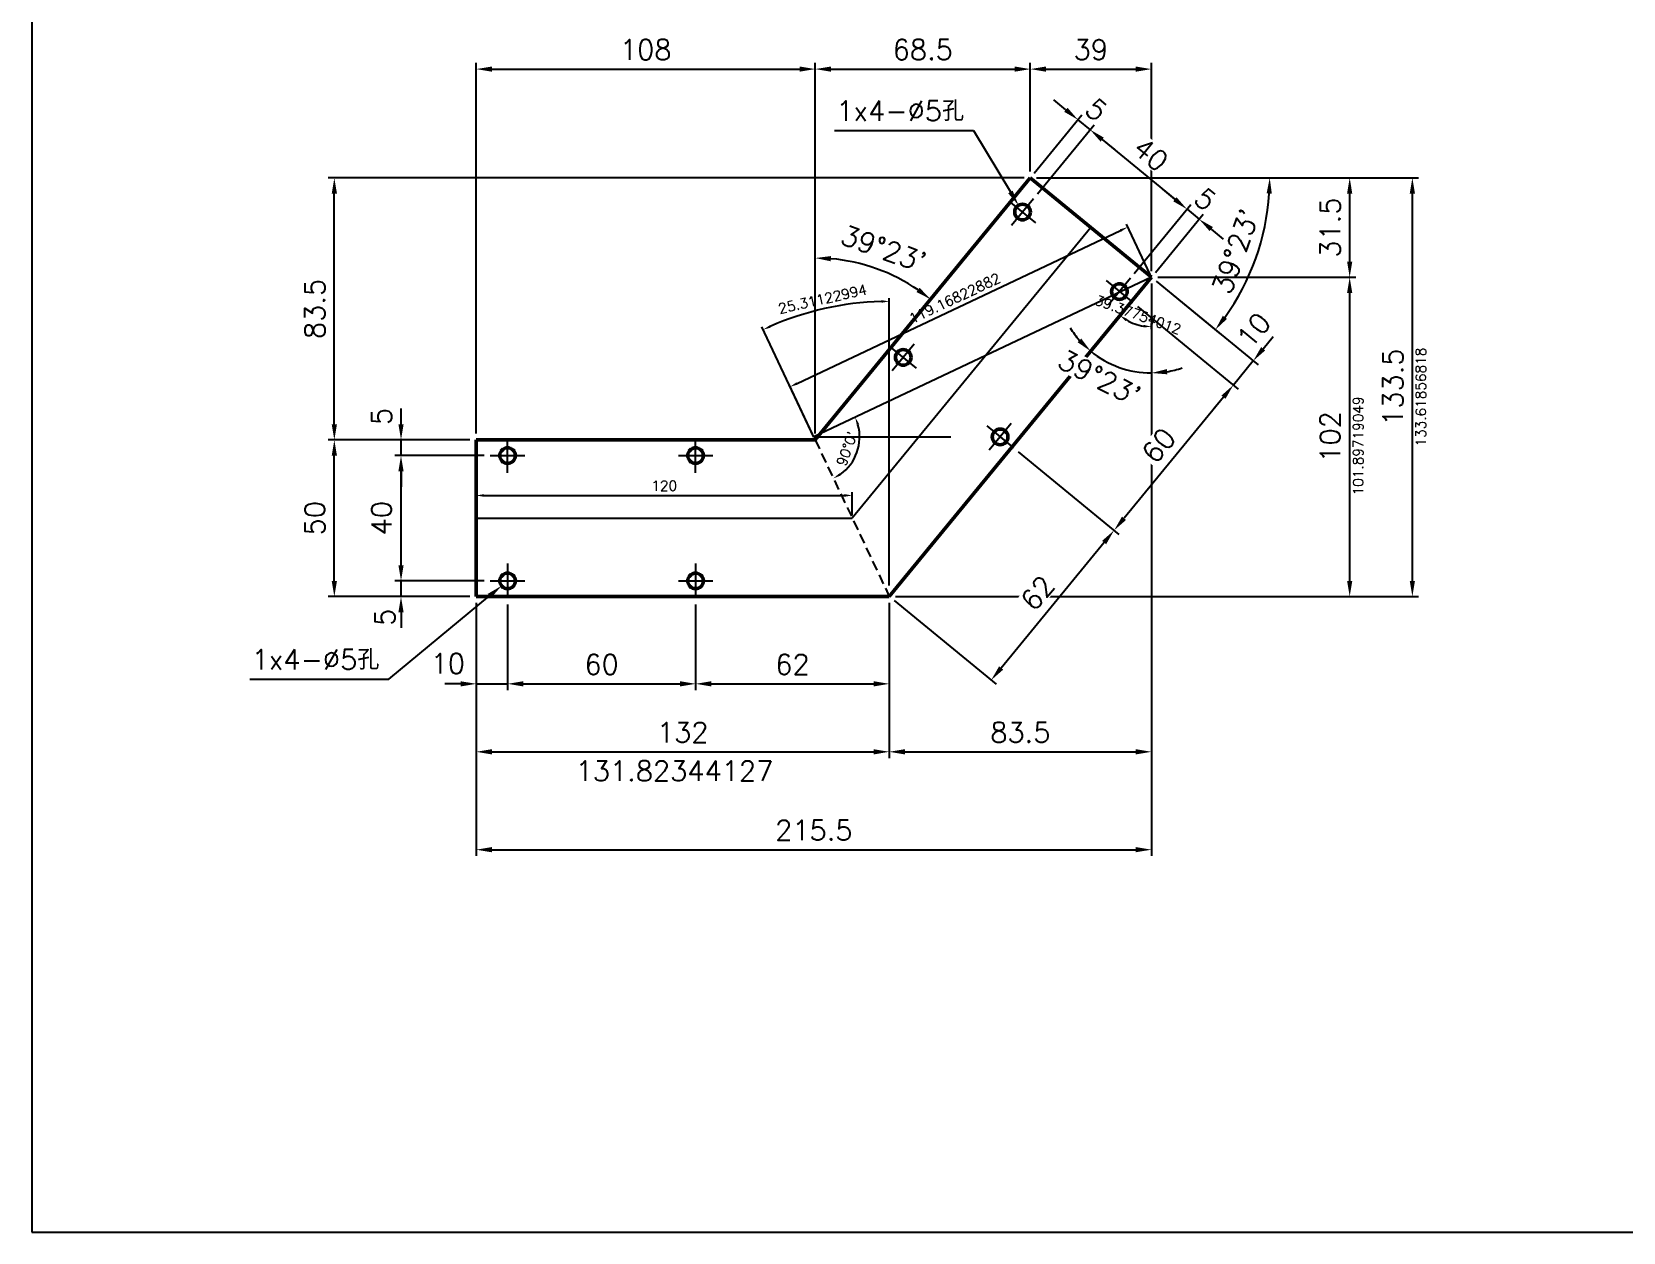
# Model space of a CAD drawing. Header units: millimetres. Extents: x 0 to 1218, y 0 to 594.
# Drawn here: x 0 to 508, y 0 to 383 of the extents above; entities that cross this region are included whole.
import ezdxf

# ---------------------------------------------------------------- set-up
doc = ezdxf.new("R2010")
doc.units = ezdxf.units.MM
doc.header["$LTSCALE"] = 0.5
doc.linetypes.add('CENTER', pattern=[50.8, 31.75, -6.35, 6.35, -6.35])
doc.linetypes.add('HIDDEN', pattern=[9.525, 6.35, -3.175])
for name, color, linetype, lineweight in [('1', 3, 'Continuous', 50), ('CENTER', 1, 'CENTER', 25), ('HIDDEN', 5, 'HIDDEN', 25), ('SCALE', 4, 'Continuous', 25)]:
    doc.layers.add(name, color=color, linetype=linetype, lineweight=lineweight)
doc.styles.add('KOURAN', font='romans.shx', dxfattribs={"bigfont": 'bigfont.shx'})
doc.dimstyles.new('NLM_VN', dxfattribs={"dimtxt": 3.2, "dimasz": 2.5, "dimexe": 1, "dimexo": 1, "dimgap": 1.5, "dimtad": 3, "dimdec": 1, "dimrnd": 0.1, "dimdsep": 46, "dimtxsty": 'KOURAN', "dimcen": 0, "dimclrd": 256, "dimclre": 256, "dimclrt": 6, "dimaunit": 1, "dimadec": 1, "dimazin": 2, "dimtp": 0.1, "dimtm": 0.1, "dimtfac": 0.71, "dimtdec": 1, "dimtix": 1, "dimtmove": 0, "dimatfit": 3, "dimfxl": 1, "dimlwd": -1, "dimlwe": -1, "dimarcsym": 1})
doc.dimstyles.new('NLM_VN$0', dxfattribs={"dimtxt": 3.2, "dimasz": 2.5, "dimexe": 1, "dimexo": 1, "dimgap": 1.5, "dimtad": 3, "dimdec": 1, "dimrnd": 0.1, "dimdsep": 46, "dimtxsty": 'KOURAN', "dimcen": 0, "dimclrd": 256, "dimclre": 256, "dimclrt": 6, "dimaunit": 1, "dimadec": 1, "dimazin": 2, "dimtp": 0.1, "dimtm": 0.1, "dimtfac": 0.71, "dimtix": 1, "dimtmove": 0, "dimatfit": 1, "dimfxl": 1, "dimlwd": -1, "dimlwe": -1, "dimarcsym": 1})
doc.dimstyles.new('NLM_VN$2', dxfattribs={"dimtxt": 3.2, "dimasz": 2.5, "dimexe": 1, "dimexo": 1, "dimgap": 1.5, "dimtad": 3, "dimdec": 1, "dimrnd": 0.1, "dimdsep": 46, "dimtxsty": 'KOURAN', "dimcen": 0, "dimclrd": 256, "dimclre": 256, "dimclrt": 6, "dimaunit": 1, "dimadec": 1, "dimazin": 2, "dimtp": 0.1, "dimtm": 0.1, "dimtfac": 0.71, "dimtdec": 1, "dimtix": 1, "dimtmove": 0, "dimatfit": 3, "dimfxl": 1, "dimlwd": -1, "dimlwe": -1, "dimarcsym": 1})

# ---------------------------------------------------------------- blocks, each defined once
blk = doc.blocks.new('*D7')
at = {"layer": 'Defpoints', "color": 0, "transparency": 16777216}
for p in [(141.81, 202.85), (273.63, 202.85), (273.63, 153.31)]:
    blk.add_point(p, dxfattribs=at)
at = {"layer": 'SCALE', "linetype": 'ByBlock', "transparency": 16777216}
for p, q in [((141.81, 200.85), (141.81, 151.31)), ((273.63, 200.85), (273.63, 151.31)), ((146.81, 153.31), (268.63, 153.31))]:
    blk.add_line(p, q, dxfattribs=at)
at = {"layer": 'SCALE', "transparency": 16777216}
for points in [[(146.81, 154.14), (146.81, 152.47), (141.81, 153.31)], [(268.63, 154.14), (268.63, 152.47), (273.63, 153.31)]]:
    blk.add_solid(points, dxfattribs=at)
at = {"layer": 'SCALE', "color": 6, "transparency": 16777216, "insert": (207.72, 159.51), "char_height": 6.4, "attachment_point": 5, "style": 'KOURAN'}
blk.add_mtext('132', dxfattribs=at)
blk = doc.blocks.new('*D8')
at = {"layer": 'Defpoints', "linetype": 'ByBlock', "transparency": 16777216}
for p, q in [((141.81, 228.85), (141.81, 236.12)), ((144.31, 235.12), (259.31, 235.12)), ((261.81, 228.85), (261.81, 236.12))]:
    blk.add_line(p, q, dxfattribs=at)
at = {"layer": 'Defpoints', "color": 0, "transparency": 16777216}
for p in [(261.81, 235.12), (141.81, 227.85), (261.81, 227.85)]:
    blk.add_point(p, dxfattribs=at)
at = {"layer": 'Defpoints', "transparency": 16777216}
for points in [[(144.31, 235.54), (144.31, 234.7), (141.81, 235.12)], [(259.31, 235.54), (259.31, 234.7), (261.81, 235.12)]]:
    blk.add_solid(points, dxfattribs=at)
at = {"layer": 'Defpoints', "color": 1, "transparency": 16777216, "insert": (201.81, 238.22), "char_height": 3.2, "attachment_point": 5, "style": 'KOURAN'}
blk.add_mtext('120', dxfattribs=at)
blk = doc.blocks.new('*D16')
at = {"layer": 'Defpoints', "color": 0, "transparency": 16777216}
for p in [(357.27, 304.75), (273.63, 202.85), (357.27, 153.31)]:
    blk.add_point(p, dxfattribs=at)
at = {"layer": 'SCALE', "linetype": 'ByBlock', "transparency": 16777216}
for p, q in [((357.27, 302.75), (357.27, 151.31)), ((273.63, 200.85), (273.63, 151.31)), ((278.63, 153.31), (352.27, 153.31))]:
    blk.add_line(p, q, dxfattribs=at)
at = {"layer": 'SCALE', "transparency": 16777216}
for points in [[(278.63, 154.14), (278.63, 152.47), (273.63, 153.31)], [(352.27, 154.14), (352.27, 152.47), (357.27, 153.31)]]:
    blk.add_solid(points, dxfattribs=at)
at = {"layer": 'SCALE', "color": 6, "transparency": 16777216, "insert": (315.45, 159.51), "char_height": 6.4, "attachment_point": 5, "style": 'KOURAN'}
blk.add_mtext('83.5', dxfattribs=at)
blk = doc.blocks.new('*D17')
at = {"layer": 'Defpoints', "linetype": 'ByBlock', "transparency": 16777216}
for p, q in [((273.63, 206.34), (273.63, 298.06)), ((249.56, 253.76), (232.93, 288.92))]:
    blk.add_line(p, q, dxfattribs=at)
blk.add_arc((273.63, 202.85), 94.21, 91.5205, 113.7907, dxfattribs=at)
at = {"layer": 'Defpoints', "color": 0, "transparency": 16777216}
for p in [(259.81, 296.04), (249.99, 252.85), (273.63, 205.34), (273.63, 202.85)]:
    blk.add_point(p, dxfattribs=at)
at = {"layer": 'Defpoints', "transparency": 16777216}
for points in [[(271.13, 297.45), (271.14, 296.61), (273.63, 297.06)], [(235.8, 288.68), (235.46, 289.44), (233.36, 288.02)]]:
    blk.add_solid(points, dxfattribs=at)
at = {"layer": 'Defpoints', "color": 1, "transparency": 16777216, "insert": (252.31, 297.8), "char_height": 3.2, "attachment_point": 5, "rotation": 12.6556, "style": 'KOURAN'}
blk.add_mtext('25.31122994', dxfattribs=at)
blk = doc.blocks.new('*D18')
at = {"layer": 'Defpoints', "linetype": 'ByBlock', "transparency": 16777216}
for p, q in [((347.08, 292.34), (347.88, 293.32)), ((357.27, 288.21), (357.27, 289.96))]:
    blk.add_line(p, q, dxfattribs=at)
blk.add_arc((357.27, 304.75), 15.79, 239.7036, 260.9188, dxfattribs=at)
at = {"layer": 'Defpoints', "color": 0, "transparency": 16777216}
for p in [(357.27, 304.75), (346.44, 291.56), (350.28, 290.59), (357.27, 287.21)]:
    blk.add_point(p, dxfattribs=at)
at = {"layer": 'Defpoints', "transparency": 16777216}
for points in [[(349.06, 290.78), (349.54, 291.46), (347.25, 292.55)], [(354.81, 289.58), (354.74, 288.74), (357.27, 288.96)]]:
    blk.add_solid(points, dxfattribs=at)
at = {"layer": 'Defpoints', "color": 1, "transparency": 16777216, "insert": (352.99, 292.8), "char_height": 3.2, "attachment_point": 5, "rotation": 340.3112, "style": 'KOURAN'}
blk.add_mtext('39.37754012', dxfattribs=at)
blk = doc.blocks.new('*D19')
at = {"layer": 'Defpoints', "color": 0, "transparency": 16777216}
for p in [(357.27, 304.75), (141.81, 202.85), (357.27, 122.07)]:
    blk.add_point(p, dxfattribs=at)
at = {"layer": 'SCALE', "linetype": 'ByBlock', "transparency": 16777216}
for p, q in [((357.27, 302.75), (357.27, 120.07)), ((141.81, 200.85), (141.81, 120.07)), ((146.81, 122.07), (352.27, 122.07))]:
    blk.add_line(p, q, dxfattribs=at)
at = {"layer": 'SCALE', "transparency": 16777216}
for points in [[(146.81, 122.9), (146.81, 121.24), (141.81, 122.07)], [(352.27, 122.9), (352.27, 121.24), (357.27, 122.07)]]:
    blk.add_solid(points, dxfattribs=at)
at = {"layer": 'SCALE', "color": 6, "transparency": 16777216, "insert": (249.54, 128.27), "char_height": 6.4, "attachment_point": 5, "style": 'KOURAN'}
blk.add_mtext('215.5', dxfattribs=at)
blk = doc.blocks.new('*D20')
at = {"layer": 'Defpoints', "color": 0, "transparency": 16777216}
for p in [(96.53, 252.85), (141.81, 252.85), (141.81, 202.85)]:
    blk.add_point(p, dxfattribs=at)
at = {"layer": 'SCALE', "linetype": 'ByBlock', "transparency": 16777216}
for p, q in [((139.81, 252.85), (94.53, 252.85)), ((96.53, 207.85), (96.53, 247.85)), ((139.81, 202.85), (94.53, 202.85))]:
    blk.add_line(p, q, dxfattribs=at)
at = {"layer": 'SCALE', "transparency": 16777216}
for points in [[(95.7, 247.85), (97.37, 247.85), (96.53, 252.85)], [(95.7, 207.85), (97.37, 207.85), (96.53, 202.85)]]:
    blk.add_solid(points, dxfattribs=at)
at = {"layer": 'SCALE', "color": 6, "transparency": 16777216, "insert": (90.33, 227.85), "char_height": 6.4, "attachment_point": 5, "rotation": 90, "style": 'KOURAN'}
blk.add_mtext('50', dxfattribs=at)
blk = doc.blocks.new('*D21')
at = {"layer": 'Defpoints', "color": 0, "transparency": 16777216}
for p in [(117.81, 207.85), (146.31, 207.85), (141.81, 202.85)]:
    blk.add_point(p, dxfattribs=at)
at = {"layer": 'SCALE', "linetype": 'ByBlock', "transparency": 16777216}
for p, q in [((117.81, 212.85), (117.81, 217.85)), ((144.31, 207.85), (115.81, 207.85)), ((117.81, 202.85), (117.81, 207.85)), ((139.81, 202.85), (115.81, 202.85)), ((117.81, 197.85), (117.81, 192.85))]:
    blk.add_line(p, q, dxfattribs=at)
at = {"layer": 'SCALE', "transparency": 16777216}
for points in [[(116.98, 212.85), (118.64, 212.85), (117.81, 207.85)], [(116.98, 197.85), (118.64, 197.85), (117.81, 202.85)]]:
    blk.add_solid(points, dxfattribs=at)
at = {"layer": 'SCALE', "color": 6, "transparency": 16777216, "insert": (112.65, 196.27), "char_height": 6.4, "attachment_point": 5, "rotation": 90, "style": 'KOURAN'}
blk.add_mtext('5', dxfattribs=at)
blk = doc.blocks.new('*D22')
at = {"layer": 'Defpoints', "color": 0, "transparency": 16777216}
for p in [(117.81, 247.85), (146.31, 247.85), (146.31, 207.85)]:
    blk.add_point(p, dxfattribs=at)
at = {"layer": 'SCALE', "linetype": 'ByBlock', "transparency": 16777216}
for p, q in [((144.31, 247.85), (115.81, 247.85)), ((117.81, 212.85), (117.81, 242.85)), ((144.31, 207.85), (115.81, 207.85))]:
    blk.add_line(p, q, dxfattribs=at)
at = {"layer": 'SCALE', "transparency": 16777216}
for points in [[(116.98, 242.85), (118.64, 242.85), (117.81, 247.85)], [(116.98, 212.85), (118.64, 212.85), (117.81, 207.85)]]:
    blk.add_solid(points, dxfattribs=at)
at = {"layer": 'SCALE', "color": 6, "transparency": 16777216, "insert": (111.61, 227.85), "char_height": 6.4, "attachment_point": 5, "rotation": 90, "style": 'KOURAN'}
blk.add_mtext('40', dxfattribs=at)
blk = doc.blocks.new('*D23')
at = {"layer": 'Defpoints', "color": 0, "transparency": 16777216}
for p in [(117.81, 252.85), (141.81, 252.85), (146.31, 247.85)]:
    blk.add_point(p, dxfattribs=at)
at = {"layer": 'SCALE', "linetype": 'ByBlock', "transparency": 16777216}
for p, q in [((117.81, 257.85), (117.81, 262.85)), ((139.81, 252.85), (115.81, 252.85)), ((117.81, 247.85), (117.81, 252.85)), ((144.31, 247.85), (115.81, 247.85)), ((117.81, 242.85), (117.81, 237.85))]:
    blk.add_line(p, q, dxfattribs=at)
at = {"layer": 'SCALE', "transparency": 16777216}
for points in [[(116.98, 257.85), (118.64, 257.85), (117.81, 252.85)], [(116.98, 242.85), (118.64, 242.85), (117.81, 247.85)]]:
    blk.add_solid(points, dxfattribs=at)
at = {"layer": 'SCALE', "color": 6, "transparency": 16777216, "insert": (111.61, 260.35), "char_height": 6.4, "attachment_point": 5, "rotation": 90, "style": 'KOURAN'}
blk.add_mtext('5', dxfattribs=at)
blk = doc.blocks.new('*D24')
at = {"layer": 'Defpoints', "color": 0, "transparency": 16777216}
for p in [(141.81, 202.85), (151.81, 202.35), (151.81, 175)]:
    blk.add_point(p, dxfattribs=at)
at = {"layer": 'SCALE', "linetype": 'ByBlock', "transparency": 16777216}
for p, q in [((141.81, 200.85), (141.81, 173)), ((151.81, 200.35), (151.81, 173)), ((136.81, 175), (131.81, 175)), ((141.81, 175), (151.81, 175)), ((156.81, 175), (161.81, 175))]:
    blk.add_line(p, q, dxfattribs=at)
at = {"layer": 'SCALE', "transparency": 16777216}
for points in [[(136.81, 175.83), (136.81, 174.17), (141.81, 175)], [(156.81, 175.83), (156.81, 174.17), (151.81, 175)]]:
    blk.add_solid(points, dxfattribs=at)
at = {"layer": 'SCALE', "color": 6, "transparency": 16777216, "insert": (132.75, 181.48), "char_height": 6.4, "attachment_point": 5, "style": 'KOURAN'}
blk.add_mtext('10', dxfattribs=at)
blk = doc.blocks.new('*D25')
at = {"layer": 'Defpoints', "color": 0, "transparency": 16777216}
for p in [(151.81, 202.35), (211.81, 202.35), (211.81, 175)]:
    blk.add_point(p, dxfattribs=at)
at = {"layer": 'SCALE', "linetype": 'ByBlock', "transparency": 16777216}
for p, q in [((151.81, 200.35), (151.81, 173)), ((211.81, 200.35), (211.81, 173)), ((156.81, 175), (206.81, 175))]:
    blk.add_line(p, q, dxfattribs=at)
at = {"layer": 'SCALE', "transparency": 16777216}
for points in [[(156.81, 175.83), (156.81, 174.17), (151.81, 175)], [(206.81, 175.83), (206.81, 174.17), (211.81, 175)]]:
    blk.add_solid(points, dxfattribs=at)
at = {"layer": 'SCALE', "color": 6, "transparency": 16777216, "insert": (181.81, 181.2), "char_height": 6.4, "attachment_point": 5, "style": 'KOURAN'}
blk.add_mtext('60', dxfattribs=at)
blk = doc.blocks.new('*D26')
at = {"layer": 'Defpoints', "color": 0, "transparency": 16777216}
for p in [(211.81, 202.35), (273.63, 202.85), (273.63, 175)]:
    blk.add_point(p, dxfattribs=at)
at = {"layer": 'SCALE', "linetype": 'ByBlock', "transparency": 16777216}
for p, q in [((211.81, 200.35), (211.81, 173)), ((273.63, 200.85), (273.63, 173)), ((216.81, 175), (268.63, 175))]:
    blk.add_line(p, q, dxfattribs=at)
at = {"layer": 'SCALE', "transparency": 16777216}
for points in [[(216.81, 175.83), (216.81, 174.17), (211.81, 175)], [(268.63, 175.83), (268.63, 174.17), (273.63, 175)]]:
    blk.add_solid(points, dxfattribs=at)
at = {"layer": 'SCALE', "color": 6, "transparency": 16777216, "insert": (242.72, 181.2), "char_height": 6.4, "attachment_point": 5, "style": 'KOURAN'}
blk.add_mtext('62', dxfattribs=at)
blk = doc.blocks.new('*D27')
at = {"layer": 'Defpoints', "color": 0, "transparency": 16777216}
for p in [(153.74, 209.45), (149.88, 206.26)]:
    blk.add_point(p, dxfattribs=at)
at = {"layer": 'SCALE', "linetype": 'ByBlock', "transparency": 16777216}
for p, q in [((113.9, 176.53), (146.03, 203.08)), ((69.58, 176.53), (113.9, 176.53))]:
    blk.add_line(p, q, dxfattribs=at)
at = {"layer": 'SCALE', "transparency": 16777216}
blk.add_solid([(145.5, 203.72), (146.56, 202.43), (149.88, 206.26)], dxfattribs=at)
at = {"layer": 'SCALE', "color": 6, "transparency": 16777216, "insert": (110.9, 179.53), "char_height": 6.4, "attachment_point": 9, "style": 'KOURAN'}
blk.add_mtext('1x4-%%c5孔', dxfattribs=at)
blk = doc.blocks.new('*D28')
at = {"layer": 'Defpoints', "color": 0, "transparency": 16777216}
for p in [(357.27, 304.75), (351.31, 296.7), (383.42, 270.35)]:
    blk.add_point(p, dxfattribs=at)
at = {"layer": 'SCALE', "linetype": 'ByBlock', "transparency": 16777216}
for p, q in [((358.81, 303.48), (391.31, 276.81)), ((352.85, 295.44), (384.97, 269.08)), ((392.94, 281.94), (396.11, 285.81)), ((389.77, 278.08), (383.42, 270.35)), ((380.25, 266.48), (377.08, 262.62))]:
    blk.add_line(p, q, dxfattribs=at)
at = {"layer": 'SCALE', "transparency": 16777216}
for points in [[(392.29, 282.47), (393.58, 281.41), (389.77, 278.08)], [(379.61, 267.01), (380.89, 265.95), (383.42, 270.35)]]:
    blk.add_solid(points, dxfattribs=at)
at = {"layer": 'SCALE', "color": 6, "transparency": 16777216, "insert": (389.93, 287.9), "char_height": 6.4, "attachment_point": 5, "rotation": 50.6225, "style": 'KOURAN'}
blk.add_mtext('10', dxfattribs=at)
blk = doc.blocks.new('*D29')
at = {"layer": 'Defpoints', "color": 0, "transparency": 16777216}
for p in [(351.31, 296.7), (313.24, 250.33), (345.36, 223.97)]:
    blk.add_point(p, dxfattribs=at)
at = {"layer": 'SCALE', "linetype": 'ByBlock', "transparency": 16777216}
for p, q in [((352.85, 295.44), (384.97, 269.08)), ((380.25, 266.48), (348.53, 227.83)), ((314.79, 249.06), (346.9, 222.7))]:
    blk.add_line(p, q, dxfattribs=at)
at = {"layer": 'SCALE', "transparency": 16777216}
for points in [[(379.61, 267.01), (380.89, 265.95), (383.42, 270.35)], [(347.88, 228.36), (349.17, 227.3), (345.36, 223.97)]]:
    blk.add_solid(points, dxfattribs=at)
at = {"layer": 'SCALE', "color": 6, "transparency": 16777216, "insert": (359.6, 251.09), "char_height": 6.4, "attachment_point": 5, "rotation": 50.6225, "style": 'KOURAN', "bg_fill": 3, "box_fill_scale": 1.1, "bg_fill_color": 256, "bg_fill_true_color": 13158600, "bg_fill_transparency": 0}
blk.add_mtext('60', dxfattribs=at)
blk = doc.blocks.new('*D30')
at = {"layer": 'Defpoints', "color": 0, "transparency": 16777216}
for p in [(313.24, 250.33), (273.63, 202.85), (306.13, 176.18)]:
    blk.add_point(p, dxfattribs=at)
at = {"layer": 'SCALE', "linetype": 'ByBlock', "transparency": 16777216}
for p, q in [((314.79, 249.06), (346.9, 222.7)), ((342.18, 220.1), (309.31, 180.04)), ((275.18, 201.59), (307.68, 174.91))]:
    blk.add_line(p, q, dxfattribs=at)
at = {"layer": 'SCALE', "transparency": 16777216}
for points in [[(341.54, 220.63), (342.83, 219.57), (345.36, 223.97)], [(308.66, 180.57), (309.95, 179.52), (306.13, 176.18)]]:
    blk.add_solid(points, dxfattribs=at)
at = {"layer": 'SCALE', "color": 6, "transparency": 16777216, "insert": (320.95, 204.01), "char_height": 6.4, "attachment_point": 5, "rotation": 50.6225, "style": 'KOURAN', "bg_fill": 3, "box_fill_scale": 1.1, "bg_fill_color": 256, "bg_fill_true_color": 13158600, "bg_fill_transparency": 0}
blk.add_mtext('62', dxfattribs=at)
blk = doc.blocks.new('*D31')
at = {"layer": 'Defpoints', "color": 0, "transparency": 16777216}
for p in [(357.27, 304.75), (420.54, 304.75), (273.63, 202.85)]:
    blk.add_point(p, dxfattribs=at)
at = {"layer": 'SCALE', "linetype": 'ByBlock', "transparency": 16777216}
for p, q in [((359.27, 304.75), (422.54, 304.75)), ((420.54, 207.85), (420.54, 299.75)), ((275.63, 202.85), (422.54, 202.85))]:
    blk.add_line(p, q, dxfattribs=at)
at = {"layer": 'SCALE', "transparency": 16777216}
for points in [[(419.71, 299.75), (421.37, 299.75), (420.54, 304.75)], [(419.71, 207.85), (421.37, 207.85), (420.54, 202.85)]]:
    blk.add_solid(points, dxfattribs=at)
at = {"layer": 'SCALE', "color": 6, "transparency": 16777216, "insert": (414.34, 253.8), "char_height": 6.4, "attachment_point": 5, "rotation": 90, "style": 'KOURAN'}
blk.add_mtext('102', dxfattribs=at)
blk = doc.blocks.new('*D32')
at = {"layer": 'Defpoints', "color": 0, "transparency": 16777216}
for p in [(318.62, 336.47), (420.54, 336.47), (357.27, 304.75)]:
    blk.add_point(p, dxfattribs=at)
at = {"layer": 'SCALE', "linetype": 'ByBlock', "transparency": 16777216}
for p, q in [((320.62, 336.47), (422.54, 336.47)), ((420.54, 309.75), (420.54, 331.47)), ((359.27, 304.75), (422.54, 304.75))]:
    blk.add_line(p, q, dxfattribs=at)
at = {"layer": 'SCALE', "transparency": 16777216}
for points in [[(419.71, 331.47), (421.37, 331.47), (420.54, 336.47)], [(419.71, 309.75), (421.37, 309.75), (420.54, 304.75)]]:
    blk.add_solid(points, dxfattribs=at)
at = {"layer": 'SCALE', "color": 6, "transparency": 16777216, "insert": (414.34, 320.61), "char_height": 6.4, "attachment_point": 5, "rotation": 90, "style": 'KOURAN'}
blk.add_mtext('31.5', dxfattribs=at)
blk = doc.blocks.new('*D33')
at = {"layer": 'Defpoints', "color": 0, "transparency": 16777216}
for p in [(337.71, 351.85), (318.62, 336.47), (319.63, 329.82)]:
    blk.add_point(p, dxfattribs=at)
at = {"layer": 'SCALE', "linetype": 'ByBlock', "transparency": 16777216}
for p, q in [((329.98, 358.2), (326.11, 361.37)), ((319.89, 338.02), (335.11, 356.57)), ((320.9, 331.37), (338.98, 353.4)), ((333.84, 355.02), (337.71, 351.85)), ((341.57, 348.68), (345.44, 345.51))]:
    blk.add_line(p, q, dxfattribs=at)
at = {"layer": 'SCALE', "transparency": 16777216}
for points in [[(330.51, 358.84), (329.45, 357.55), (333.84, 355.02)], [(342.1, 349.32), (341.04, 348.04), (337.71, 351.85)]]:
    blk.add_solid(points, dxfattribs=at)
at = {"layer": 'SCALE', "color": 6, "transparency": 16777216, "insert": (339.71, 358.23), "char_height": 6.4, "attachment_point": 5, "rotation": 320.6225, "style": 'KOURAN'}
blk.add_mtext('5', dxfattribs=at)
blk = doc.blocks.new('*D34')
at = {"layer": 'Defpoints', "color": 0, "transparency": 16777216}
for p in [(319.63, 329.82), (368.63, 326.48), (350.55, 304.45)]:
    blk.add_point(p, dxfattribs=at)
at = {"layer": 'SCALE', "linetype": 'ByBlock', "transparency": 16777216}
for p, q in [((320.9, 331.37), (338.98, 353.4)), ((341.57, 348.68), (364.76, 329.65)), ((351.81, 305.99), (369.9, 328.02))]:
    blk.add_line(p, q, dxfattribs=at)
at = {"layer": 'SCALE', "transparency": 16777216}
for points in [[(342.1, 349.32), (341.04, 348.04), (337.71, 351.85)], [(365.29, 330.29), (364.23, 329), (368.63, 326.48)]]:
    blk.add_solid(points, dxfattribs=at)
at = {"layer": 'SCALE', "color": 6, "transparency": 16777216, "insert": (357.1, 343.96), "char_height": 6.4, "attachment_point": 5, "rotation": 320.6225, "style": 'KOURAN', "bg_fill": 3, "box_fill_scale": 1.1, "bg_fill_color": 256, "bg_fill_true_color": 13158600, "bg_fill_transparency": 0}
blk.add_mtext('40', dxfattribs=at)
blk = doc.blocks.new('*D35')
at = {"layer": 'Defpoints', "color": 0, "transparency": 16777216}
for p in [(372.49, 323.3), (357.27, 304.75), (350.55, 304.45)]:
    blk.add_point(p, dxfattribs=at)
at = {"layer": 'SCALE', "linetype": 'ByBlock', "transparency": 16777216}
for p, q in [((364.76, 329.65), (360.9, 332.82)), ((351.81, 305.99), (369.9, 328.02)), ((368.63, 326.48), (372.49, 323.3)), ((358.53, 306.3), (373.76, 324.85)), ((376.36, 320.13), (380.22, 316.96))]:
    blk.add_line(p, q, dxfattribs=at)
at = {"layer": 'SCALE', "transparency": 16777216}
for points in [[(365.29, 330.29), (364.23, 329), (368.63, 326.48)], [(376.89, 320.78), (375.83, 319.49), (372.49, 323.3)]]:
    blk.add_solid(points, dxfattribs=at)
at = {"layer": 'SCALE', "color": 6, "transparency": 16777216, "insert": (374.49, 329.68), "char_height": 6.4, "attachment_point": 5, "rotation": 320.6225, "style": 'KOURAN'}
blk.add_mtext('5', dxfattribs=at)
blk = doc.blocks.new('*D36')
at = {"layer": 'Defpoints', "color": 0, "transparency": 16777216}
for p in [(318.62, 336.47), (440.54, 336.47), (273.63, 202.85)]:
    blk.add_point(p, dxfattribs=at)
at = {"layer": 'SCALE', "linetype": 'ByBlock', "transparency": 16777216}
for p, q in [((320.62, 336.47), (442.54, 336.47)), ((440.54, 207.85), (440.54, 331.47)), ((275.63, 202.85), (442.54, 202.85))]:
    blk.add_line(p, q, dxfattribs=at)
at = {"layer": 'SCALE', "transparency": 16777216}
for points in [[(439.71, 331.47), (441.37, 331.47), (440.54, 336.47)], [(439.71, 207.85), (441.37, 207.85), (440.54, 202.85)]]:
    blk.add_solid(points, dxfattribs=at)
at = {"layer": 'SCALE', "color": 6, "transparency": 16777216, "insert": (434.34, 269.66), "char_height": 6.4, "attachment_point": 5, "rotation": 90, "style": 'KOURAN'}
blk.add_mtext('133.5', dxfattribs=at)
blk = doc.blocks.new('*D37')
at = {"layer": 'Defpoints', "color": 0, "transparency": 16777216}
for p in [(249.99, 371.19), (141.81, 252.85), (249.99, 252.85)]:
    blk.add_point(p, dxfattribs=at)
at = {"layer": 'SCALE', "linetype": 'ByBlock', "transparency": 16777216}
for p, q in [((141.81, 254.85), (141.81, 373.19)), ((146.81, 371.19), (244.99, 371.19)), ((249.99, 254.85), (249.99, 373.19))]:
    blk.add_line(p, q, dxfattribs=at)
at = {"layer": 'SCALE', "transparency": 16777216}
for points in [[(146.81, 372.02), (146.81, 370.36), (141.81, 371.19)], [(244.99, 372.02), (244.99, 370.36), (249.99, 371.19)]]:
    blk.add_solid(points, dxfattribs=at)
at = {"layer": 'SCALE', "color": 6, "transparency": 16777216, "insert": (195.9, 377.39), "char_height": 6.4, "attachment_point": 5, "style": 'KOURAN'}
blk.add_mtext('108', dxfattribs=at)
blk = doc.blocks.new('*D38')
at = {"layer": 'Defpoints', "color": 0, "transparency": 16777216}
for p in [(318.62, 371.19), (318.62, 336.47), (249.99, 252.85)]:
    blk.add_point(p, dxfattribs=at)
at = {"layer": 'SCALE', "linetype": 'ByBlock', "transparency": 16777216}
for p, q in [((249.99, 254.85), (249.99, 373.19)), ((254.99, 371.19), (313.62, 371.19)), ((318.62, 338.47), (318.62, 373.19))]:
    blk.add_line(p, q, dxfattribs=at)
at = {"layer": 'SCALE', "transparency": 16777216}
for points in [[(254.99, 372.02), (254.99, 370.36), (249.99, 371.19)], [(313.62, 372.02), (313.62, 370.36), (318.62, 371.19)]]:
    blk.add_solid(points, dxfattribs=at)
at = {"layer": 'SCALE', "color": 6, "transparency": 16777216, "insert": (284.3, 377.39), "char_height": 6.4, "attachment_point": 5, "style": 'KOURAN'}
blk.add_mtext('68.5', dxfattribs=at)
blk = doc.blocks.new('*D39')
at = {"layer": 'Defpoints', "color": 0, "transparency": 16777216}
for p in [(357.27, 371.19), (318.62, 336.47), (357.27, 304.75)]:
    blk.add_point(p, dxfattribs=at)
at = {"layer": 'SCALE', "linetype": 'ByBlock', "transparency": 16777216}
for p, q in [((318.62, 338.47), (318.62, 373.19)), ((323.62, 371.19), (352.27, 371.19)), ((357.27, 306.75), (357.27, 373.19))]:
    blk.add_line(p, q, dxfattribs=at)
at = {"layer": 'SCALE', "transparency": 16777216}
for points in [[(323.62, 372.02), (323.62, 370.36), (318.62, 371.19)], [(352.27, 372.02), (352.27, 370.36), (357.27, 371.19)]]:
    blk.add_solid(points, dxfattribs=at)
at = {"layer": 'SCALE', "color": 6, "transparency": 16777216, "insert": (337.94, 377.39), "char_height": 6.4, "attachment_point": 5, "style": 'KOURAN'}
blk.add_mtext('39', dxfattribs=at)
blk = doc.blocks.new('*D40')
at = {"layer": 'Defpoints', "color": 0, "transparency": 16777216}
for p in [(314.85, 327.72), (317.42, 323.43)]:
    blk.add_point(p, dxfattribs=at)
at = {"layer": 'SCALE', "linetype": 'ByBlock', "transparency": 16777216}
for p, q in [((256.18, 351.63), (300.5, 351.63)), ((300.5, 351.63), (312.28, 332))]:
    blk.add_line(p, q, dxfattribs=at)
at = {"layer": 'SCALE', "transparency": 16777216}
blk.add_solid([(312.99, 332.43), (311.56, 331.57), (314.85, 327.72)], dxfattribs=at)
at = {"layer": 'SCALE', "color": 6, "transparency": 16777216, "insert": (297.5, 354.63), "char_height": 6.4, "attachment_point": 9, "style": 'KOURAN'}
blk.add_mtext('1x4-%%c5孔', dxfattribs=at)
blk = doc.blocks.new('*D55')
at = {"layer": 'Defpoints', "linetype": 'ByBlock', "transparency": 16777216}
for p, q in [((356.84, 305.66), (349.27, 321.66)), ((244.23, 270.88), (347.44, 319.69)), ((249.11, 254.71), (241.54, 270.72))]:
    blk.add_line(p, q, dxfattribs=at)
at = {"layer": 'Defpoints', "color": 0, "transparency": 16777216}
for p in [(349.7, 320.76), (357.27, 304.75), (249.54, 253.8)]:
    blk.add_point(p, dxfattribs=at)
at = {"layer": 'Defpoints', "transparency": 16777216}
for points in [[(347.26, 320.07), (347.61, 319.31), (349.7, 320.76)], [(244.05, 271.26), (244.41, 270.5), (241.97, 269.81)]]:
    blk.add_solid(points, dxfattribs=at)
at = {"layer": 'Defpoints', "color": 1, "transparency": 16777216, "insert": (294.51, 298.09), "char_height": 3.2, "attachment_point": 5, "rotation": 25.3112, "style": 'KOURAN'}
blk.add_mtext('119.16822882', dxfattribs=at)
blk = doc.blocks.new('*D57')
at = {"layer": 'Defpoints', "linetype": 'ByBlock', "transparency": 16777216}
blk.add_arc((249.54, 253.8), 14.62, 305.1189, 15.5035, dxfattribs=at)
at = {"layer": 'Defpoints', "color": 0, "transparency": 16777216}
for p in [(357.27, 304.75), (249.54, 253.8), (249.99, 252.85), (261.56, 245.48), (273.63, 202.85)]:
    blk.add_point(p, dxfattribs=at)
at = {"layer": 'Defpoints', "transparency": 16777216}
for points in [[(263.24, 257.57), (264.02, 257.86), (262.76, 260.06)], [(258.16, 241.48), (257.74, 242.2), (255.79, 240.58)]]:
    blk.add_solid(points, dxfattribs=at)
at = {"layer": 'Defpoints', "color": 1, "transparency": 16777216, "insert": (260.1, 250.02), "char_height": 3.2, "attachment_point": 5, "rotation": 70.3112, "style": 'KOURAN'}
blk.add_mtext("90°0'", dxfattribs=at)
blk = doc.blocks.new('*D77')
at = {"layer": 'Defpoints', "color": 0, "transparency": 16777216}
for p in [(357.27, 304.75), (355.88, 303.06), (357.27, 302.35)]:
    blk.add_point(p, dxfattribs=at)
at = {"layer": 'SCALE', "linetype": 'ByBlock', "transparency": 16777216}
for p, q in [((354.61, 301.52), (336.62, 279.6)), ((357.27, 300.35), (357.27, 272.21))]:
    blk.add_line(p, q, dxfattribs=at)
for start, end in [(211.8401, 221.2313), (230.6225, 270), (279.3912, 288.7824)]:
    blk.add_arc((357.27, 304.75), 30.54, start, end, dxfattribs=at)
at = {"layer": 'SCALE', "transparency": 16777216}
for points in [[(334.88, 285.22), (333.72, 284.02), (337.89, 281.15)], [(362.32, 273.79), (362.18, 275.45), (357.27, 274.21)]]:
    blk.add_solid(points, dxfattribs=at)
at = {"layer": 'SCALE', "color": 6, "transparency": 16777216, "insert": (340.68, 272.72), "char_height": 6.4, "attachment_point": 5, "rotation": 332.6279, "style": 'KOURAN', "bg_fill": 3, "box_fill_scale": 1.1, "bg_fill_color": 256, "bg_fill_true_color": 13158600, "bg_fill_transparency": 0}
blk.add_mtext("39%%D23'", dxfattribs=at)
at = {"layer": 'Defpoints', "color": 0, "transparency": 16777216}
blk.add_point((350.33, 275.01), dxfattribs=at)
blk = doc.blocks.new('*D79')
at = {"layer": 'Defpoints', "color": 0, "transparency": 16777216}
for p in [(318.62, 336.47), (373.49, 336.47), (357.27, 304.75), (387.14, 302.68)]:
    blk.add_point(p, dxfattribs=at)
at = {"layer": 'SCALE', "linetype": 'ByBlock', "transparency": 16777216}
for p, q in [((375.49, 336.47), (397.02, 336.47)), ((358.81, 303.48), (379.22, 286.73))]:
    blk.add_line(p, q, dxfattribs=at)
blk.add_arc((318.62, 336.47), 76.4, 324.3728, 356.2497, dxfattribs=at)
at = {"layer": 'SCALE', "transparency": 16777216}
for points in [[(394.02, 331.5), (395.69, 331.45), (395.02, 336.47)], [(381.38, 291.46), (380.06, 292.48), (377.67, 288)]]:
    blk.add_solid(points, dxfattribs=at)
at = {"layer": 'SCALE', "color": 6, "transparency": 16777216, "insert": (384.14, 313.03), "char_height": 6.4, "attachment_point": 5, "rotation": 70.3112, "style": 'KOURAN'}
blk.add_mtext("39%%D23'", dxfattribs=at)
blk = doc.blocks.new('*D80')
at = {"layer": 'Defpoints', "color": 0, "transparency": 16777216}
for p in [(96.53, 336.47), (318.62, 336.47), (141.81, 252.85)]:
    blk.add_point(p, dxfattribs=at)
at = {"layer": 'SCALE', "linetype": 'ByBlock', "transparency": 16777216}
for p, q in [((316.62, 336.47), (94.53, 336.47)), ((96.53, 257.85), (96.53, 331.47)), ((139.81, 252.85), (94.53, 252.85))]:
    blk.add_line(p, q, dxfattribs=at)
at = {"layer": 'SCALE', "transparency": 16777216}
for points in [[(95.7, 331.47), (97.37, 331.47), (96.53, 336.47)], [(95.7, 257.85), (97.37, 257.85), (96.53, 252.85)]]:
    blk.add_solid(points, dxfattribs=at)
at = {"layer": 'SCALE', "color": 6, "transparency": 16777216, "insert": (90.33, 294.66), "char_height": 6.4, "attachment_point": 5, "rotation": 90, "style": 'KOURAN'}
blk.add_mtext('83.5', dxfattribs=at)
blk = doc.blocks.new('*D81')
at = {"layer": 'Defpoints', "color": 0, "transparency": 16777216}
for p in [(275.66, 304.91), (249.99, 256.04), (254.66, 258.55), (249.99, 252.85)]:
    blk.add_point(p, dxfattribs=at)
at = {"layer": 'SCALE', "linetype": 'ByBlock', "transparency": 16777216}
for p, q in [((249.99, 258.04), (249.99, 312.89)), ((255.93, 260.09), (288.08, 299.26))]:
    blk.add_line(p, q, dxfattribs=at)
blk.add_arc((249.99, 252.85), 58.04, 55.5599, 85.0625, dxfattribs=at)
at = {"layer": 'SCALE', "transparency": 16777216}
for points in [[(254.95, 309.85), (255.02, 311.51), (249.99, 310.89)], [(283.31, 301.39), (282.31, 300.05), (286.81, 297.72)]]:
    blk.add_solid(points, dxfattribs=at)
at = {"layer": 'SCALE', "color": 6, "transparency": 16777216, "insert": (271.83, 313.91), "char_height": 6.4, "attachment_point": 5, "rotation": 340.3112, "style": 'KOURAN'}
blk.add_mtext("39%%D23'", dxfattribs=at)

msp = doc.modelspace()

# ---------------------------------------------------------------- linework, layer by layer
at = {"layer": '1'}
for p, q in [((249.98657914, 252.85472959), (318.6167683, 336.47329799)), ((357.26588481, 304.75192045), (318.6167683, 336.47329799)), ((273.6334618, 202.85472959), (357.26588481, 304.75192045)), ((141.81002047, 202.85472959), (141.81002047, 252.85472959)), ((249.98657914, 252.85472959), (141.81002047, 252.85472959)), ((273.6334618, 202.85472959), (141.81002047, 202.85472959))]:
    msp.add_line(p, q, dxfattribs=at)
for centre in [(316.13740444, 325.57133693), (347.05669765, 300.1942349), (278.0717514, 279.19239712), (308.99104461, 253.81529509), (151.81002047, 247.85472959), (211.81002047, 247.85472959), (151.81002047, 207.85472959), (211.81002047, 207.85472959)]:
    msp.add_circle(centre, 2.5, dxfattribs=at)
at = {"layer": 'CENTER'}
for p, q in [((320.38880726, 322.0819854), (311.88600162, 329.06068846)), ((319.62675597, 329.82273975), (312.64805291, 321.31993412)), ((342.80529483, 303.68358643), (351.30810047, 296.70488338)), ((350.54604918, 304.44563772), (343.56734612, 295.94283209)), ((282.32315421, 275.70304559), (273.82034858, 282.68174864)), ((281.56110293, 283.44379993), (274.58239987, 274.9409943)), ((304.73964179, 257.30464662), (313.24244743, 250.32594356)), ((312.48039614, 258.0666979), (305.50169308, 249.56389227)), ((151.81002047, 242.35472959), (151.81002047, 253.35472959)), ((211.81002047, 242.35472959), (211.81002047, 253.35472959)), ((146.31002047, 247.85472959), (157.31002047, 247.85472959)), ((206.31002047, 247.85472959), (217.31002047, 247.85472959)), ((151.81002047, 213.35472959), (151.81002047, 202.35472959)), ((211.81002047, 213.35472959), (211.81002047, 202.35472959)), ((146.31002047, 207.85472959), (157.31002047, 207.85472959)), ((206.31002047, 207.85472959), (217.31002047, 207.85472959))]:
    msp.add_line(p, q, dxfattribs=at)
at = {"layer": 'Defpoints'}
for p, q in [((249.53795264, 253.80332502), (293.23622854, 253.80332502)), ((141.81002047, 227.85472959), (261.81002047, 227.85472959))]:
    msp.add_line(p, q, dxfattribs=at)
at = {"layer": 'HIDDEN'}
msp.add_line((249.98657914, 252.85472959), (273.6334618, 202.85472959), dxfattribs=at)

# ---------------------------------------------------------------- texts
at = {"layer": 'Defpoints', "style": 'KOURAN'}
for s, p in [('133.61856818', (444.84856484, 250.74453369)), ('101.89719049', (424.84985841, 235.15855379))]:
    msp.add_text(s, height=3.2, rotation=90, dxfattribs=at).set_placement(p)
msp.add_text('131.82344127', height=6.4, dxfattribs=at).set_placement((173.52291606, 143.99191749))

# ---------------------------------------------------------------- dimensions: what is measured, and where the dimension line sits
at = {"layer": 'Defpoints'}
for base, center, p1, p2, text, picture, middle in [((350.28184956, 290.59075299), (357.26588481, 304.75192045), (357.26588481, 287.2135401), (346.44160301, 291.56368713), '39.37754012', '*D18', (352.99058043, 292.80408005)), ((259.81089484, 296.04365051), (273.6334618, 202.85472959), (249.98657914, 252.85472959), (273.6334618, 205.33948135), '25.31122994', '*D17', (252.31410462, 297.79906036))]:
    dim = msp.add_angular_dim_3p(base=base, center=center, p1=p1, p2=p2, text=text, dimstyle='NLM_VN$2', override={"dimclrt": 1}, dxfattribs=at)
    dim.commit()
    dim.dimension.update_dxf_attribs({"geometry": picture, "text_midpoint": middle})
dim = msp.add_linear_dim(base=(261.81002047, 235.12028036), p1=(141.81002047, 227.85472959), p2=(261.81002047, 227.85472959), text='120', dimstyle='NLM_VN$0', override={"dimclrt": 1, "dimtdec": 1, "dimatfit": 3}, dxfattribs=at)
dim.commit()
dim.dimension.update_dxf_attribs({"geometry": '*D8', "text_midpoint": (201.81002047, 238.22028036)})
at = {"layer": 'SCALE'}
for base, p1, p2, text, dimstyle, override, picture, middle in [((249.98657914, 371.19053548), (141.81002047, 252.85472959), (249.98657914, 252.85472959), '108', 'NLM_VN$0', {"dimscale": 2}, '*D37', (195.8982998, 377.39053548)), ((357.26588481, 371.19053548), (318.6167683, 336.47329799), (357.26588481, 304.75192045), '39', 'NLM_VN$0', {"dimscale": 2, "dimtmove": 1}, '*D39', (337.94132655, 377.39053548)), ((357.26588481, 122.0696427), (141.81002047, 202.85472959), (357.26588481, 304.75192045), '215.5', 'NLM_VN', {"dimscale": 2, "dimlfac": 1, "dimsah": 1, "dimclrt": 6}, '*D19', (249.53795264, 128.2696427)), ((357.26588481, 153.30796847), (273.6334618, 202.85472959), (357.26588481, 304.75192045), '83.5', 'NLM_VN', {"dimscale": 2, "dimlfac": 1, "dimsah": 1, "dimclrt": 6}, '*D16', (315.4496733, 159.50796847)), ((273.6334618, 153.30796847), (141.81002047, 202.85472959), (273.6334618, 202.85472959), '132', 'NLM_VN', {"dimscale": 2, "dimlfac": 1, "dimsah": 1, "dimclrt": 6}, '*D7', (207.72174113, 159.50796847)), ((273.6334618, 174.99886671), (211.81002047, 202.35472959), (273.6334618, 202.85472959), '62', 'NLM_VN$0', {"dimscale": 2, "dimtmove": 1}, '*D26', (242.72174113, 181.19886671))]:
    dim = msp.add_linear_dim(base=base, p1=p1, p2=p2, text=text, dimstyle=dimstyle, override=override, dxfattribs=at)
    dim.commit()
    dim.dimension.update_dxf_attribs({"geometry": picture, "text_midpoint": middle})
for base, p1, p2, angle, override, picture, middle in [((337.70794116, 351.85273616), (318.6167683, 336.47329799), (319.62675597, 329.82273975), 140.6224601077, {"dimscale": 2}, '*D33', (339.70893615, 358.23129549)), ((372.49214603, 323.30349638), (350.54604918, 304.44563772), (357.26588481, 304.75192045), 140.6224601077, {"dimscale": 2, "dimtmove": 1}, '*D35', (374.49314101, 329.6820557)), ((117.81002047, 247.85472959), (146.31002047, 207.85472959), (146.31002047, 247.85472959), 90, {"dimscale": 2, "dimtmove": 1}, '*D22', (111.61002047, 227.85472959))]:
    dim = msp.add_linear_dim(base=base, p1=p1, p2=p2, angle=angle, dimstyle='NLM_VN$0', override=override, dxfattribs=at)
    dim.commit()
    dim.dimension.update_dxf_attribs({"geometry": picture, "text_midpoint": middle})
for base, p1, p2, text, dimstyle, override, picture, middle in [((420.54114802, 336.47329799), (357.26588481, 304.75192045), (318.6167683, 336.47329799), '31.5', 'NLM_VN$0', {"dimscale": 2, "dimtmove": 1}, '*D32', (414.34114802, 320.61260922)), ((96.53312849, 252.85472959), (141.81002047, 202.85472959), (141.81002047, 252.85472959), '50', 'NLM_VN', {"dimscale": 2, "dimlfac": 1, "dimsah": 1, "dimclrt": 6}, '*D20', (90.33312849, 227.85472959))]:
    dim = msp.add_linear_dim(base=base, p1=p1, p2=p2, angle=90, text=text, dimstyle=dimstyle, override=override, dxfattribs=at)
    dim.commit()
    dim.dimension.update_dxf_attribs({"geometry": picture, "text_midpoint": middle})
for base, p1, p2, angle, override, picture, middle in [((383.42225298, 270.34709702), (357.26588481, 304.75192045), (351.30810047, 296.70488338), 50.6224601077, {"dimscale": 2, "dimtmove": 2}, '*D28', (389.93395727, 287.89816539)), ((117.81002047, 252.85472959), (146.31002047, 247.85472959), (141.81002047, 252.85472959), 90, {"dimscale": 2, "dimtmove": 1}, '*D23', (117.81002047, 260.35472959)), ((117.81002047, 207.85472959), (141.81002047, 202.85472959), (146.31002047, 207.85472959), 90, {"dimscale": 2, "dimtmove": 2}, '*D21', (112.64943099, 196.26531149))]:
    dim = msp.add_linear_dim(base=base, p1=p1, p2=p2, angle=angle, dimstyle='NLM_VN$0', override=override, dxfattribs=at)
    dim.commit()
    dim.dimension.update_dxf_attribs({"geometry": picture, "text_midpoint": middle, "dimtype": 160})
dim = msp.add_diameter_dim_2p(p1=(153.73706742, 209.44736578), p2=(149.88297351, 206.2620934), dimstyle='NLM_VN', override={"dimscale": 2, "dimtoh": 1, "dimpost": '1x4-%%c<>孔', "dimtofl": 0}, dxfattribs=at)
dim.commit()
dim.dimension.update_dxf_attribs({"geometry": '*D27', "text_midpoint": (90.23907544, 176.52503499), "dimtype": 163})
dim = msp.add_linear_dim(base=(151.81002047, 174.99886671), p1=(141.81002047, 202.85472959), p2=(151.81002047, 202.35472959), dimstyle='NLM_VN$0', override={"dimscale": 2, "dimtmove": 2}, dxfattribs=at)
dim.commit()
dim.dimension.update_dxf_attribs({"geometry": '*D24', "text_midpoint": (132.74696166, 181.4768309), "dimtype": 160})
dim = msp.add_linear_dim(base=(211.81002047, 174.99886671), p1=(151.81002047, 202.35472959), p2=(211.81002047, 202.35472959), dimstyle='NLM_VN$0', override={"dimscale": 2, "dimtmove": 1}, dxfattribs=at)
dim.commit()
dim.dimension.update_dxf_attribs({"geometry": '*D25', "text_midpoint": (181.81002047, 181.19886671)})

# ---------------------------------------------------------------- next in the draw order: dimensions: what is measured, and where the dimension line sits
dim = msp.add_linear_dim(base=(345.35659994, 223.9681572), p1=(351.30810047, 296.70488338), p2=(313.24244743, 250.32594356), angle=50.6224601077, dimstyle='NLM_VN$0', override={"dimscale": 2, "dimtmove": 1, "dimtfill": 1}, dxfattribs=at)
dim.commit()
dim.dimension.update_dxf_attribs({"geometry": '*D29', "text_midpoint": (359.59693601, 251.09107792)})

# ---------------------------------------------------------------- next in the draw order: dimensions: what is measured, and where the dimension line sits
dim = msp.add_linear_dim(base=(318.6167683, 371.19053548), p1=(249.98657914, 252.85472959), p2=(318.6167683, 336.47329799), text='68.5', dimstyle='NLM_VN$0', override={"dimscale": 2, "dimtmove": 1}, dxfattribs=at)
dim.commit()
dim.dimension.update_dxf_attribs({"geometry": '*D38', "text_midpoint": (284.30167372, 377.39053548)})
for base, p2, text, picture, middle in [((440.54114802, 336.47329799), (318.6167683, 336.47329799), '133.5', '*D36', (434.34114802, 269.66401379)), ((420.54114802, 304.75192045), (357.26588481, 304.75192045), '102', '*D31', (414.34114802, 253.80332502))]:
    dim = msp.add_linear_dim(base=base, p1=(273.6334618, 202.85472959), p2=p2, angle=90, text=text, dimstyle='NLM_VN$0', override={"dimscale": 2}, dxfattribs=at)
    dim.commit()
    dim.dimension.update_dxf_attribs({"geometry": picture, "text_midpoint": middle})

# ---------------------------------------------------------------- next in the draw order: dimensions: what is measured, and where the dimension line sits
dim = msp.add_linear_dim(base=(368.62723437, 326.47563413), p1=(319.62675597, 329.82273975), p2=(350.54604918, 304.44563772), angle=140.6224601077, dimstyle='NLM_VN$0', override={"dimscale": 2, "dimtmove": 1, "dimtfill": 1}, dxfattribs=at)
dim.commit()
dim.dimension.update_dxf_attribs({"geometry": '*D34', "text_midpoint": (357.10103858, 343.9566756)})

# ---------------------------------------------------------------- next in the draw order: linework, layer by layer
at = {"layer": 'Defpoints'}
for p, q in [((337.94132655, 320.61260922), (261.81002047, 227.85472959)), ((357.26588481, 304.75192045), (249.53795264, 253.80332502))]:
    msp.add_line(p, q, dxfattribs=at)
msp.add_lwpolyline([(0, 0), (840, 0), (840, 594), (0, 594)], close=True, dxfattribs=at)

# ---------------------------------------------------------------- next in the draw order: dimensions: what is measured, and where the dimension line sits
dim = msp.add_aligned_dim(p1=(249.53795264, 253.80332502), p2=(357.26588481, 304.75192045), distance=17.70788614, text='119.16822882', dimstyle='NLM_VN$0', override={"dimclrt": 1, "dimtdec": 1, "dimatfit": 3}, dxfattribs=at)
dim.commit()
dim.dimension.update_dxf_attribs({"geometry": '*D55', "text_midpoint": (294.50581794, 298.08792621)})
dim = msp.add_angular_dim_2l(base=(261.56149557, 245.48131526), line1=((249.98657914, 252.85472959), (273.6334618, 202.85472959)), line2=((357.26588481, 304.75192045), (249.53795264, 253.80332502)), dimstyle='NLM_VN$2', override={"dimclrt": 1}, dxfattribs=at)
dim.commit()
dim.dimension.update_dxf_attribs({"geometry": '*D57', "text_midpoint": (260.09998995, 250.02390356)})
at = {"layer": 'SCALE'}
dim = msp.add_diameter_dim_2p(p1=(317.42363256, 323.42759785), p2=(314.85117632, 327.71507601), dimstyle='NLM_VN', override={"dimscale": 2, "dimtoh": 1, "dimpost": '1x4-%%c<>孔', "dimtofl": 0}, dxfattribs=at)
dim.commit()
dim.dimension.update_dxf_attribs({"geometry": '*D40', "text_midpoint": (276.8401978, 351.62889666), "dimtype": 163})

# ---------------------------------------------------------------- next in the draw order: dimensions: what is measured, and where the dimension line sits
dim = msp.add_angular_dim_3p(base=(350.33069758, 275.01051184), center=(357.26588481, 304.75192045), p1=(357.26588481, 302.35492438), p2=(355.88011808, 303.06351144), text="39%%D23'", dimstyle='NLM_VN$2', override={"dimscale": 2, "dimtmove": 2, "dimtfill": 1}, dxfattribs=at)
dim.commit()
dim.dimension.update_dxf_attribs({"geometry": '*D77', "text_midpoint": (340.68361222, 272.72329325), "dimtype": 165})
dim = msp.add_linear_dim(base=(306.13410548, 176.17972945), p1=(313.24244743, 250.32594356), p2=(273.6334618, 202.85472959), angle=50.6224601077, text='62', dimstyle='NLM_VN$0', override={"dimscale": 2, "dimtmove": 1, "dimtfill": 1}, dxfattribs=at)
dim.commit()
dim.dimension.update_dxf_attribs({"geometry": '*D30', "text_midpoint": (320.95286226, 204.00739414)})

# ---------------------------------------------------------------- next in the draw order: dimensions: what is measured, and where the dimension line sits
dim = msp.add_linear_dim(base=(96.53312849, 336.47329799), p1=(141.81002047, 252.85472959), p2=(318.6167683, 336.47329799), angle=90, text='83.5', dimstyle='NLM_VN$0', override={"dimscale": 2}, dxfattribs=at)
dim.commit()
dim.dimension.update_dxf_attribs({"geometry": '*D80', "text_midpoint": (90.33312849, 294.66401379)})
for base, center, p1, p2, picture, middle in [((387.13831301, 302.67969411), (318.6167683, 336.47329799), (357.26588481, 304.75192045), (373.48633112, 336.47329799), '*D79', (384.14028743, 313.02696971)), ((275.65835164, 304.90805642), (249.98657914, 252.85472959), (254.65936069, 258.54801572), (249.98657914, 256.03531376), '*D81', (271.83492562, 313.91250084))]:
    dim = msp.add_angular_dim_3p(base=base, center=center, p1=p1, p2=p2, text="39%%D23'", dimstyle='NLM_VN$2', override={"dimscale": 2}, dxfattribs=at)
    dim.commit()
    dim.dimension.update_dxf_attribs({"geometry": picture, "text_midpoint": middle})

doc.saveas('drawing.dxf')
